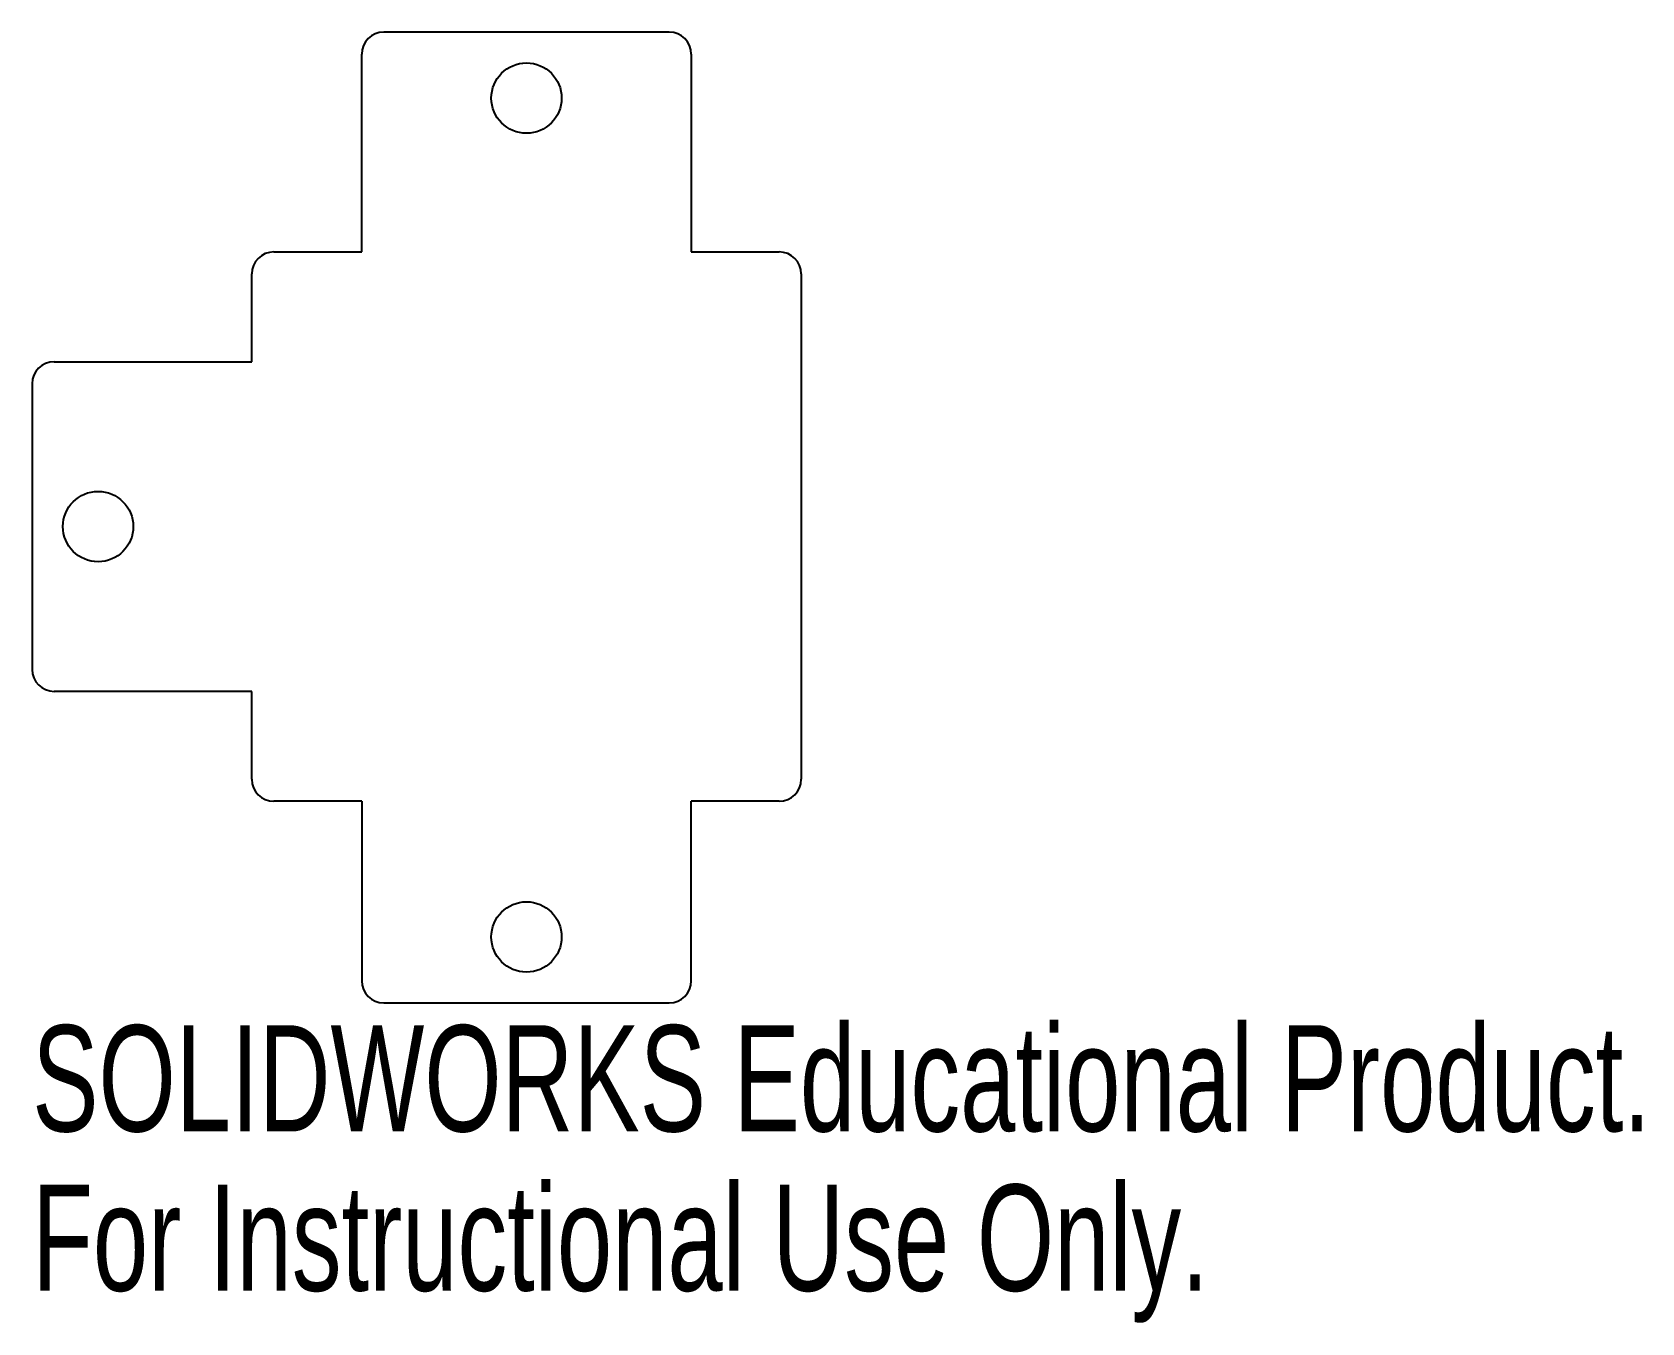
# Model space of a CAD drawing. Header units: inches. Extents: x -0.79 to 2.1, y -1.53 to 0.79.
import ezdxf

# ---------------------------------------------------------------- set-up
doc = ezdxf.new("R2010")
doc.units = ezdxf.units.IN
doc.header["$MEASUREMENT"] = 0
doc.styles.add('SLDTEXTSTYLE0', font='TXT', dxfattribs={"width": 0.7})

msp = doc.modelspace()

# ---------------------------------------------------------------- linework, layer by layer
at = {"color": 7, "linetype": 'Continuous', "lineweight": 25}
for p, q in [((0.3543, 0.7874), (-0.1575, 0.7874)), ((-0.1969, 0.3937), (-0.1969, 0.748)), ((0.3937, 0.748), (0.3937, 0.3937)), ((-0.3543, 0.3937), (-0.1969, 0.3937)), ((0.3937, 0.3937), (0.5512, 0.3937)), ((-0.3937, 0.1969), (-0.3937, 0.3543)), ((0.5906, 0.3543), (0.5906, -0.5512)), ((-0.748, 0.1969), (-0.3937, 0.1969)), ((-0.7874, 0.1575), (-0.7874, -0.3543)), ((-0.3937, -0.3937), (-0.748, -0.3937)), ((-0.3937, -0.5512), (-0.3937, -0.3937)), ((-0.1969, -0.5906), (-0.3543, -0.5906)), ((-0.1969, -0.5906), (-0.1969, -0.9124)), ((0.5512, -0.5906), (0.3937, -0.5906)), ((0.3937, -0.9124), (0.3937, -0.5906)), ((-0.1575, -0.9518), (0.3543, -0.9518))]:
    msp.add_line(p, q, dxfattribs=at)
for centre in [(0.0984, 0.6693), (-0.6693, -0.0984), (0.0984, -0.8337)]:
    msp.add_circle(centre, 0.063, dxfattribs=at)
for centre, start, end in [((-0.1575, 0.748), 90, 180), ((0.3543, 0.748), 0, 90), ((-0.3543, 0.3543), 90, 180), ((0.5512, 0.3543), 0, 90), ((-0.748, 0.1575), 90, 180), ((-0.748, -0.3543), 180, 270), ((-0.3543, -0.5512), 180, 270), ((0.5512, -0.5512), 270, 0), ((-0.1575, -0.9124), 180, 270), ((0.3543, -0.9124), 270, 0)]:
    msp.add_arc(centre, 0.0394, start, end, dxfattribs=at)

# ---------------------------------------------------------------- texts
at = {"color": 7, "linetype": 'Continuous', "char_height": 0.1903, "attachment_point": 1, "style": 'SLDTEXTSTYLE0'}
for s, insert in [('SOLIDWORKS Educational Product.', (-0.7874, -0.9919)), ('For Instructional Use Only.', (-0.7874, -1.2774))]:
    msp.add_mtext(s, dxfattribs=dict(at, insert=insert))

doc.saveas('drawing.dxf')
